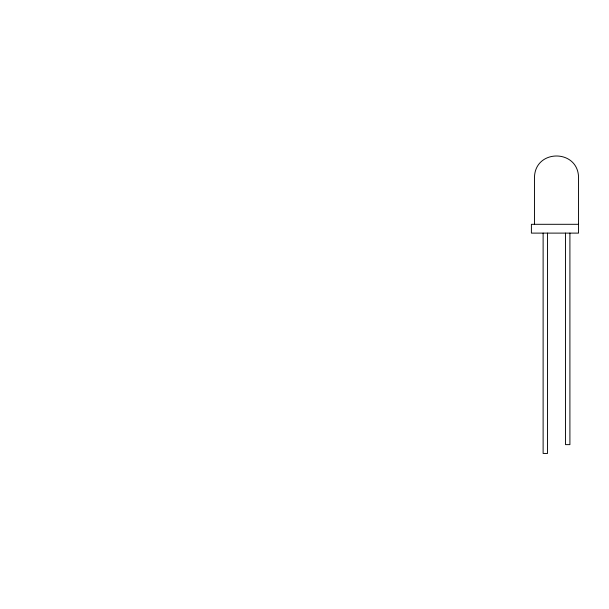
<?xml version="1.0" encoding="UTF-8"?>
<svg xmlns="http://www.w3.org/2000/svg" width="609" height="609" viewBox="0 0 609 609"><rect width="100%" height="100%" fill="white"/><g stroke="black" fill="none" stroke-linecap="round" stroke-linejoin="round"><path stroke-width="0.91" d="M578.55 224.302L531.398 224.302L531.398 233.11L578.55 233.11L578.55 177.584C578.207 148.809 534.824 148.809 534.481 177.584L534.481 224.302M569.91 233.11L569.91 444.631L565.51 444.631L565.51 233.11M547.529 233.11L547.529 453.446L543.121 453.446L543.121 233.11"/></g></svg>
